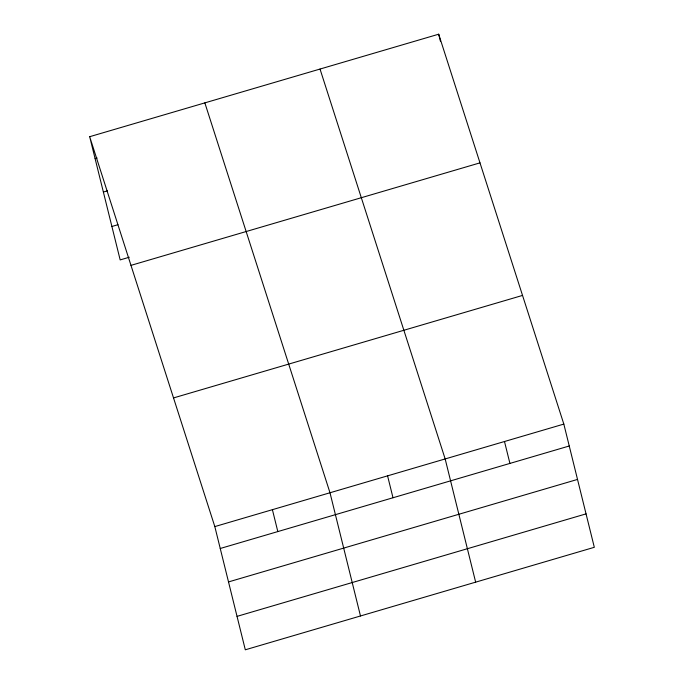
<?xml version="1.0" encoding="UTF-8"?>
<svg xmlns="http://www.w3.org/2000/svg" width="684" height="684" viewBox="0 0 684 684"><rect width="100%" height="100%" fill="white"/><g stroke="black" fill="none" stroke-linecap="round" stroke-linejoin="round"><path stroke-width="1.03" d="M89.681 136.697L438.692 34.2L563.83 424.089L594.319 547.303L245.308 649.8L214.819 526.586L89.681 136.697L120.17 259.911L129.267 257.244M95.102 158.602L97.119 158.013M103.37 192.042L107.414 190.853M111.894 226.481L117.956 224.703M130.977 265.366L479.988 162.86M173.522 397.926L522.533 295.42M214.819 526.586L563.83 424.089M220.239 548.491L569.25 445.994M228.516 581.922L577.527 479.424M237.04 616.37L586.051 513.872M320.026 69.05L445.164 458.938L475.654 582.152M204.849 102.874L329.996 492.762L360.485 615.976M438.692 34.2L440.411 41.168M504.493 441.513L509.922 463.419M387.58 475.85L393.001 497.755M272.403 509.674L277.824 531.579"/></g></svg>
